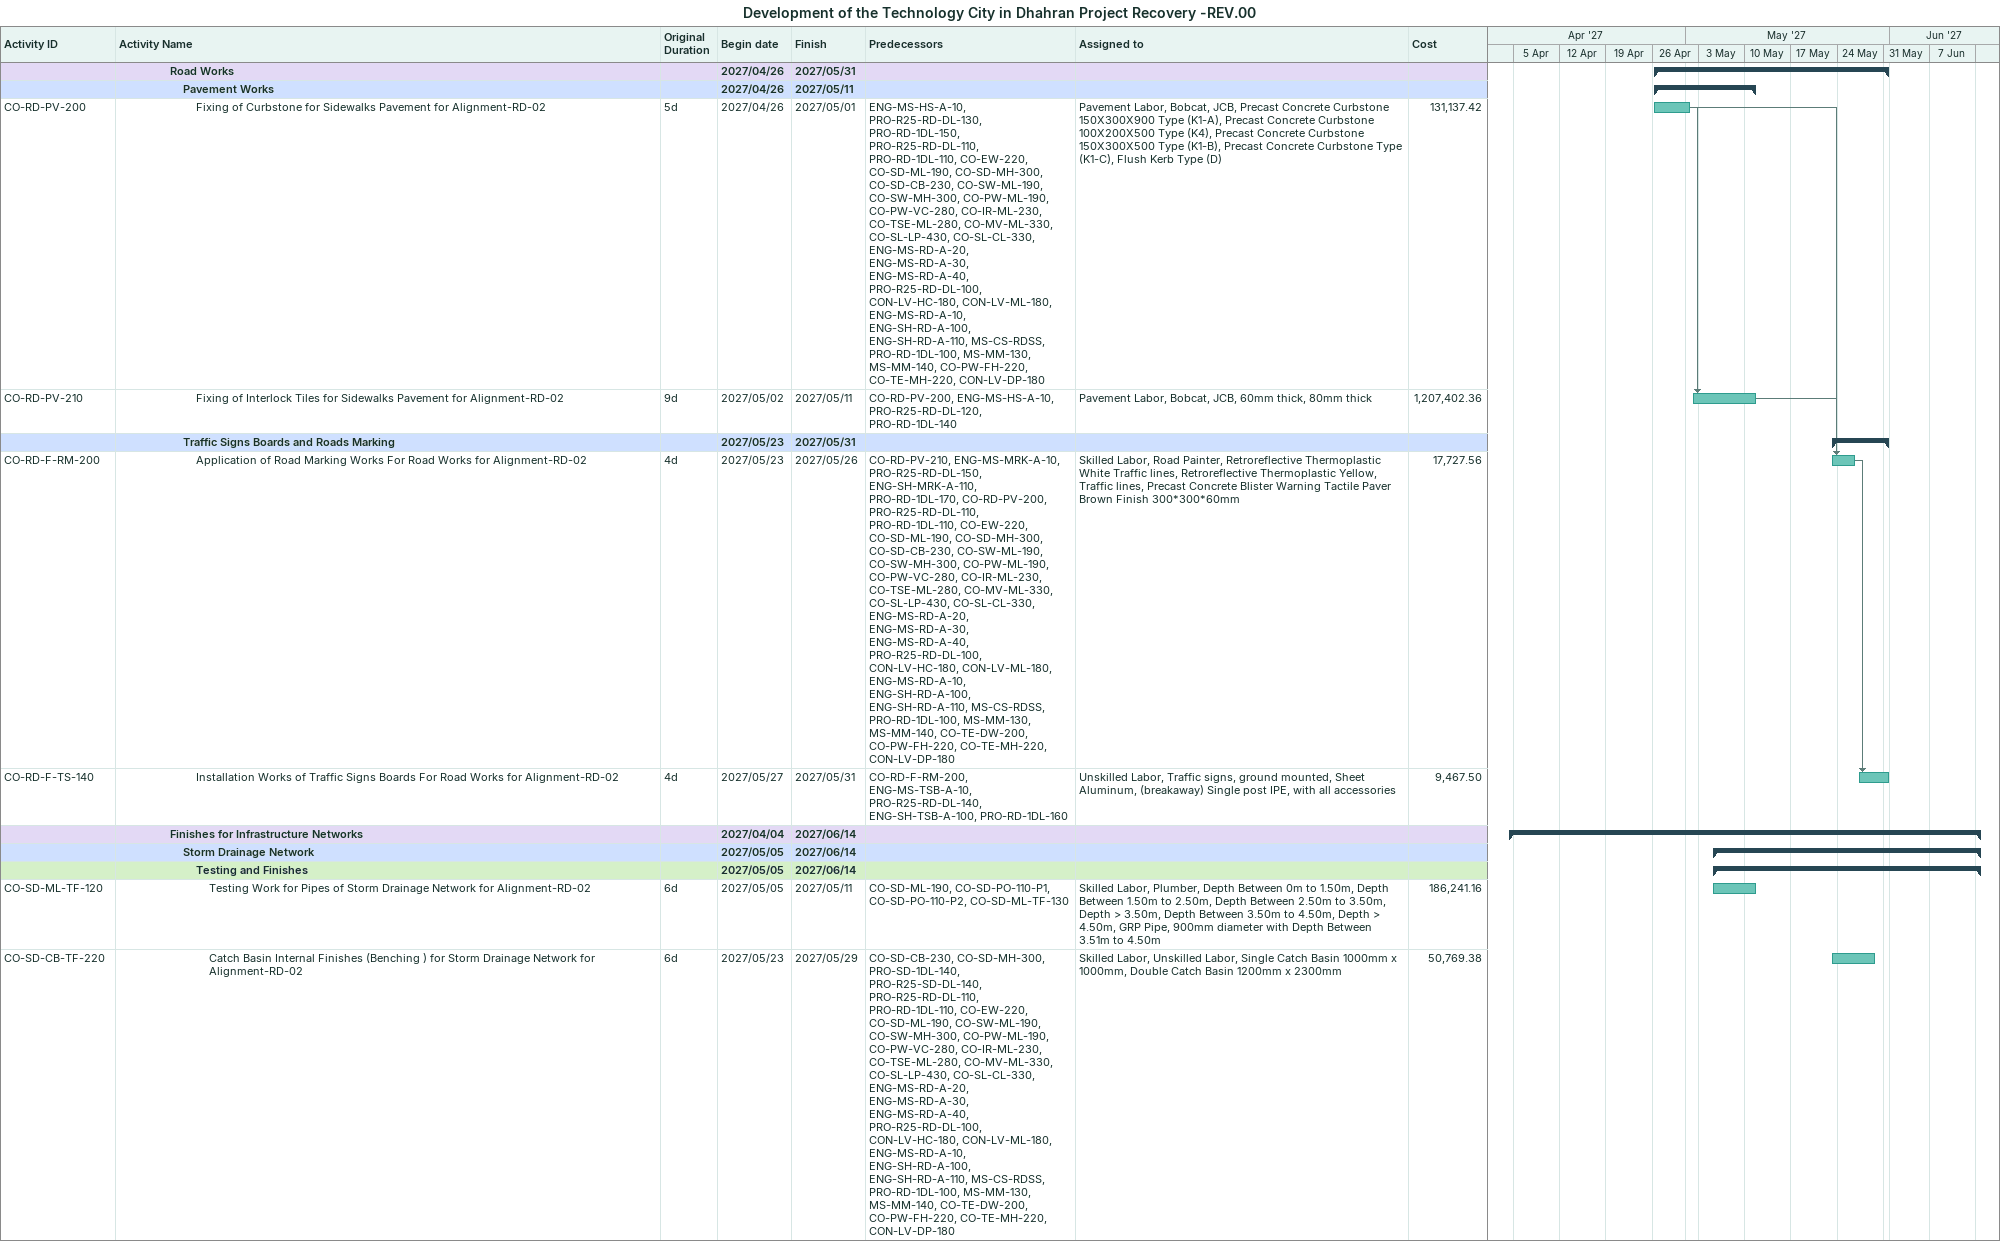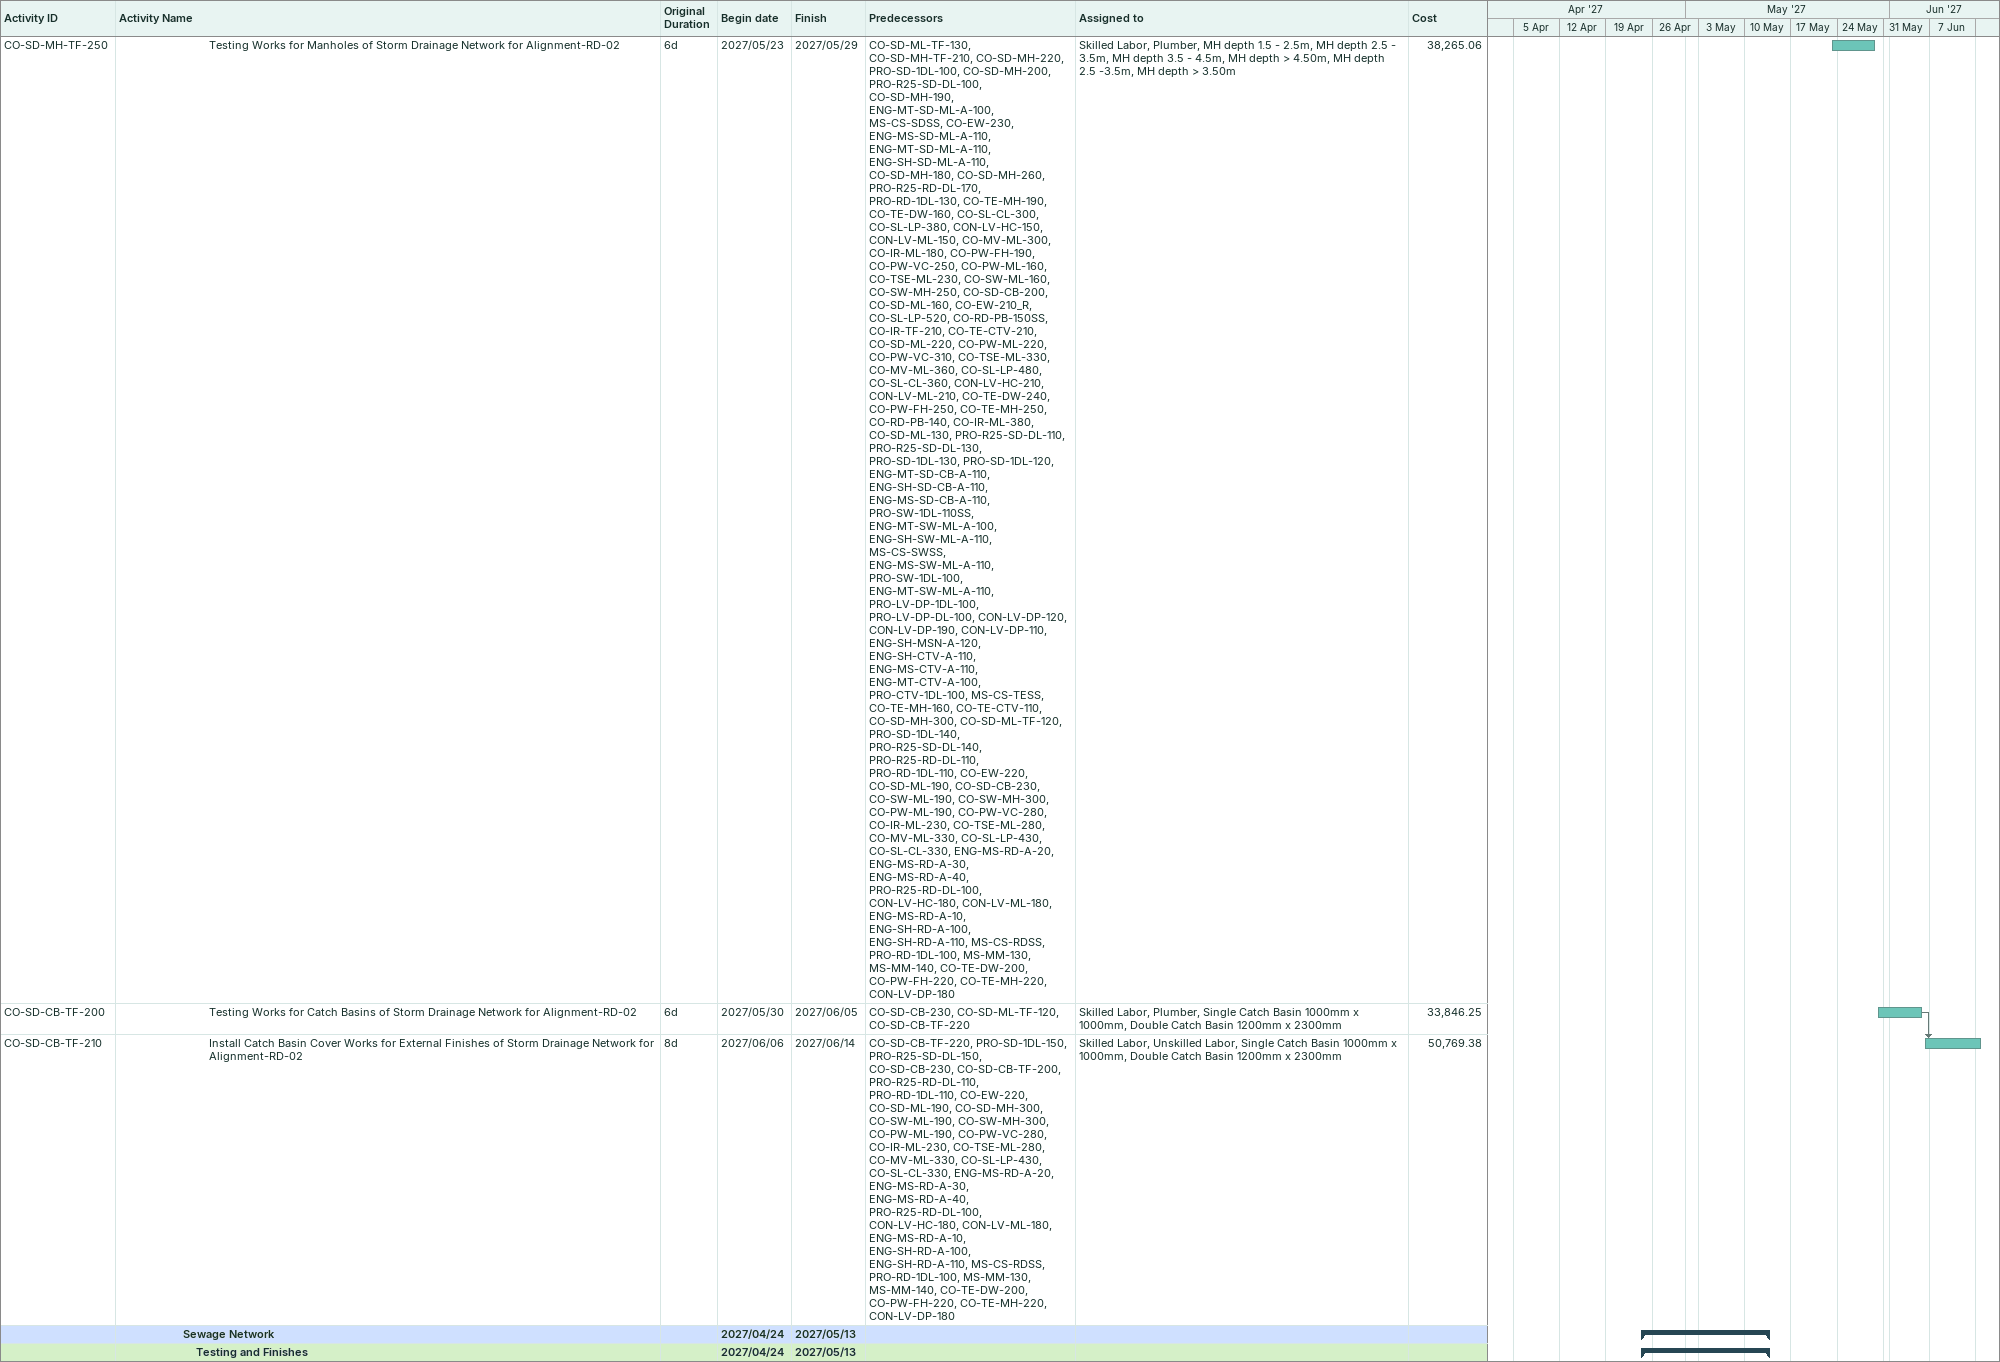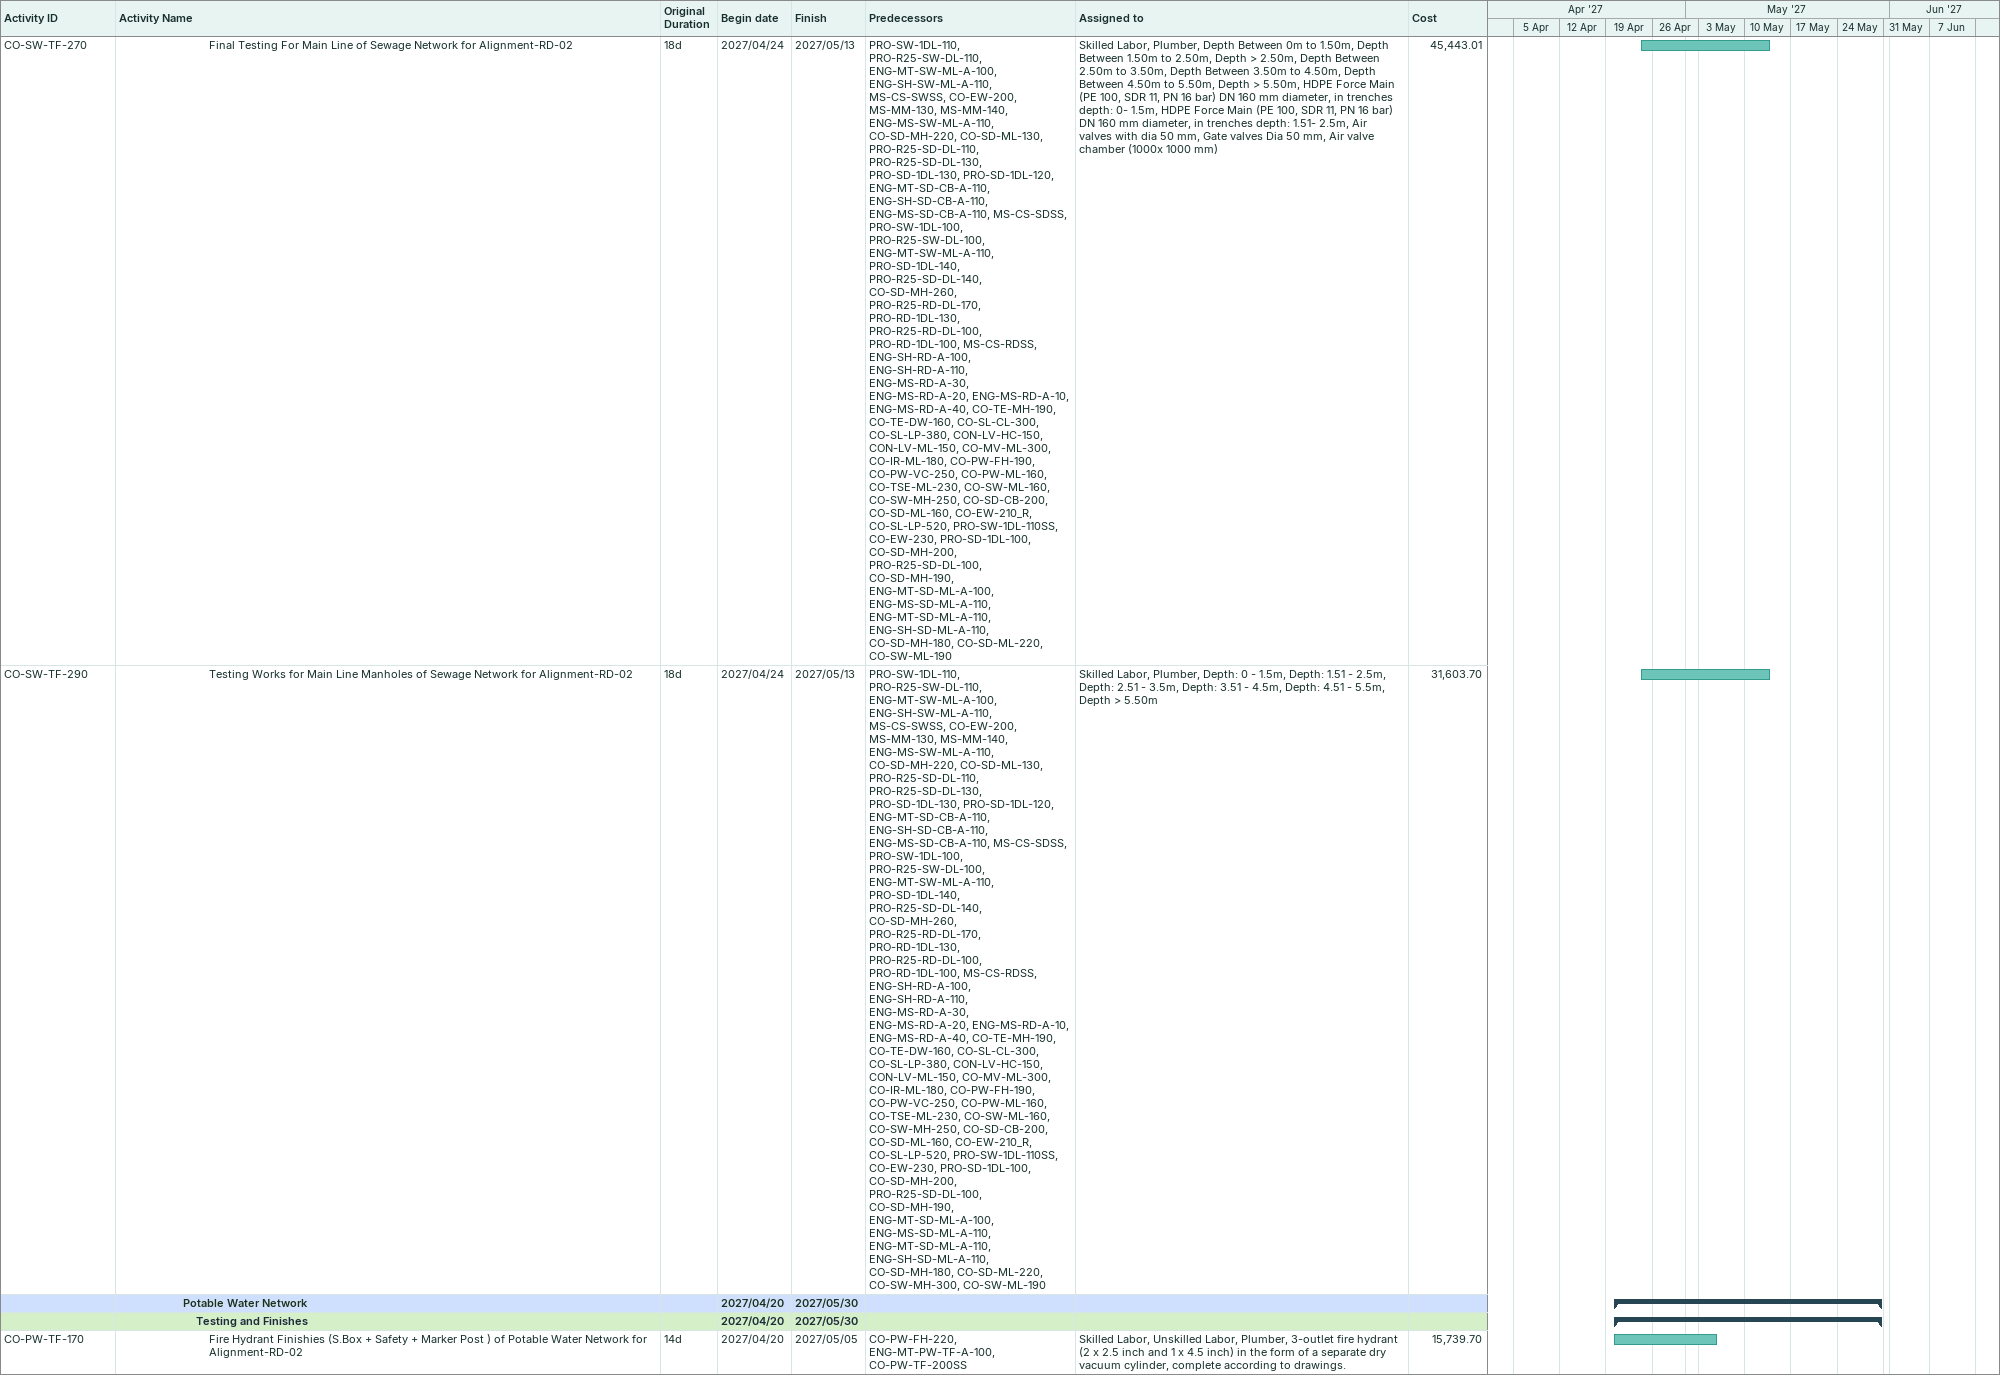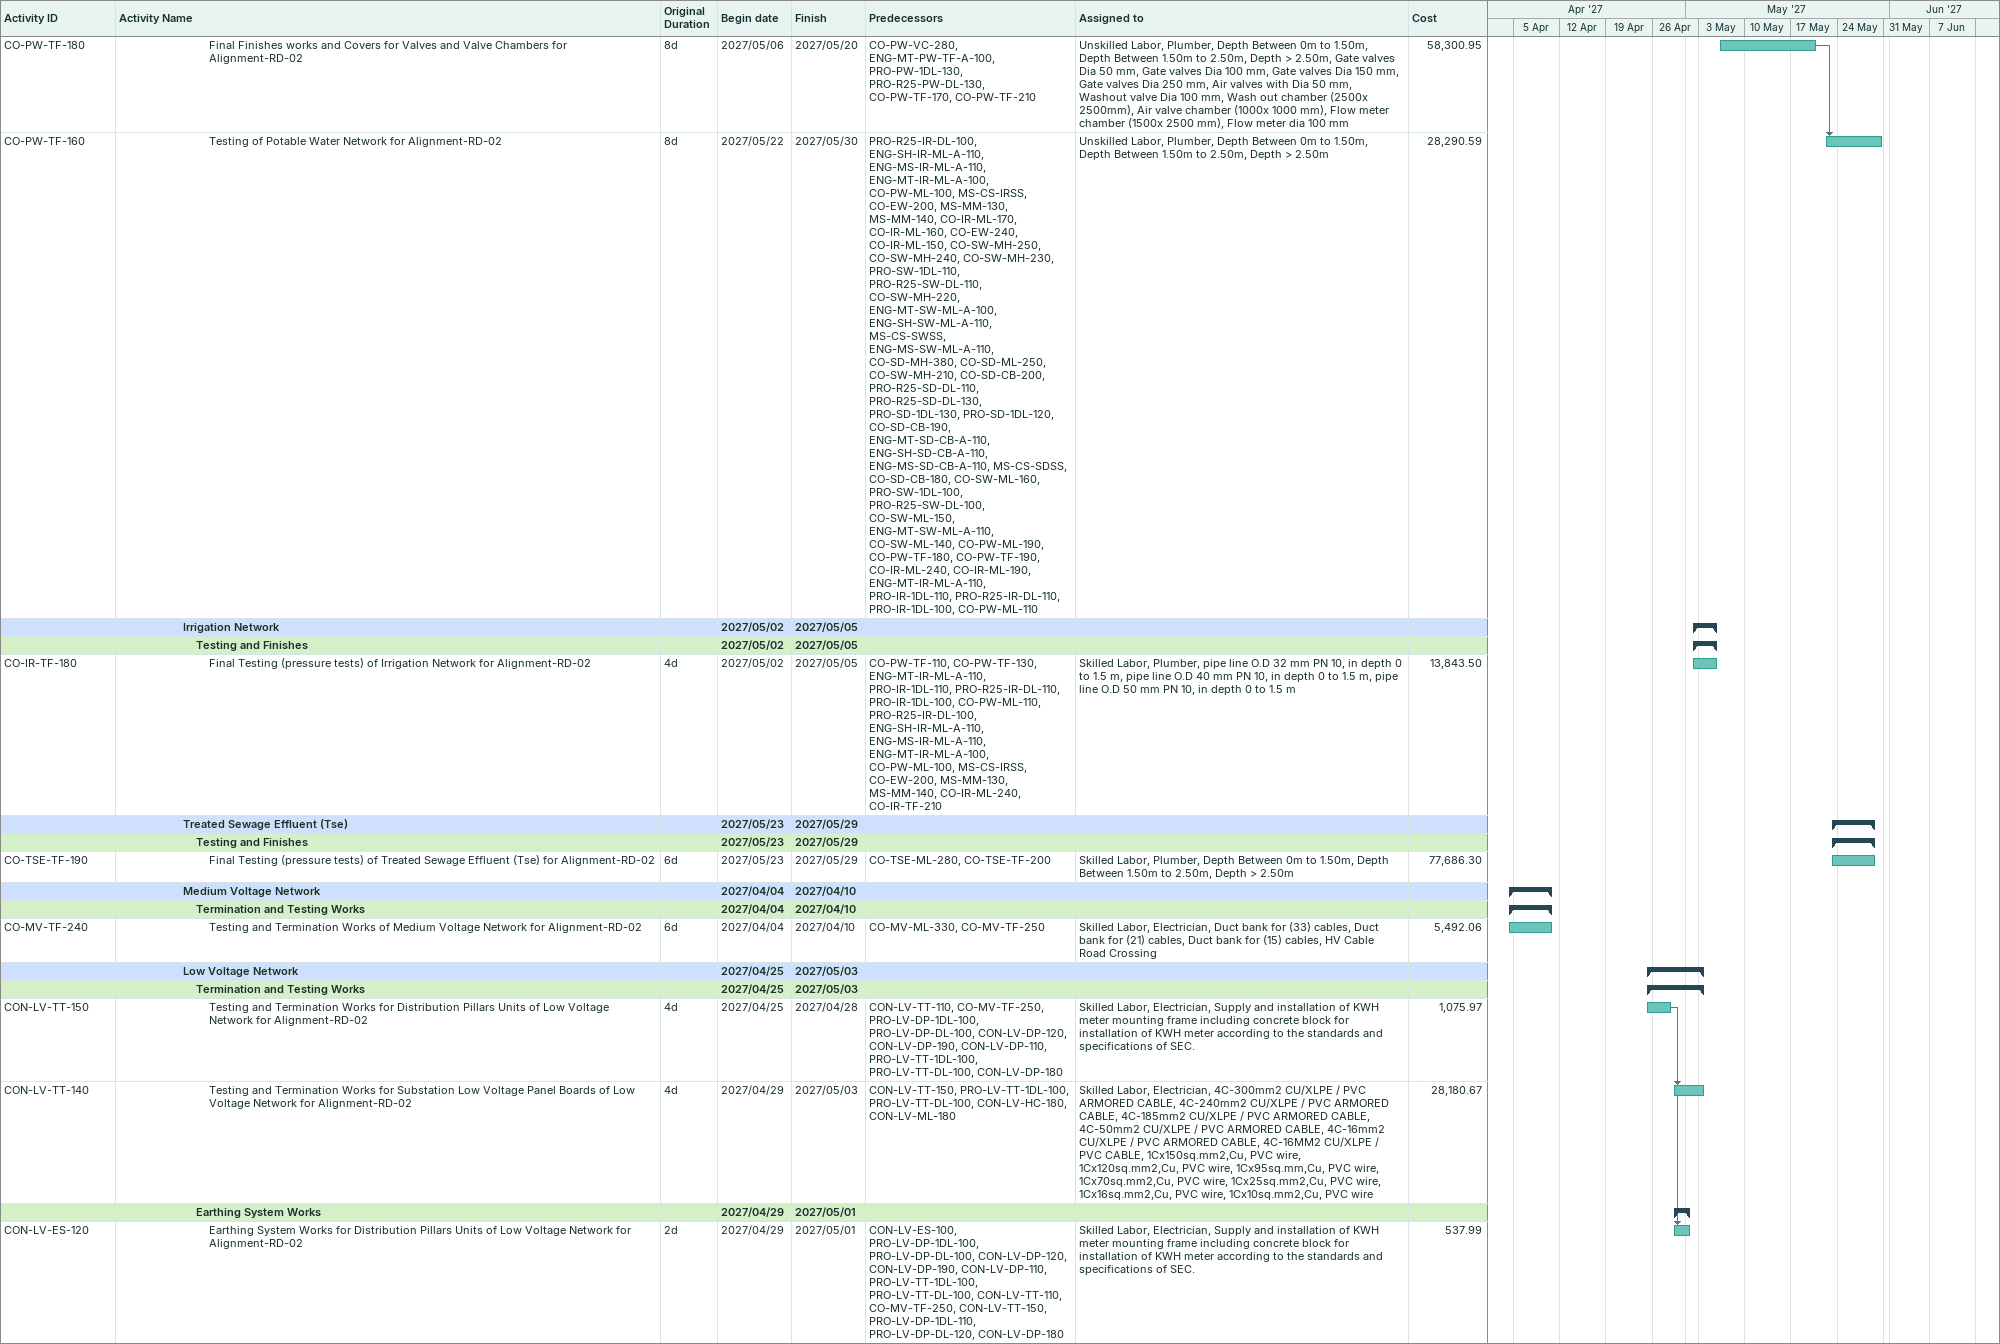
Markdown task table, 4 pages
Development of the Technology City in Dhahran Project Recovery -REV.00

| ID | Level | Task | Original duration | Start | Finish | Predecessors | Resources | Cost |
|---|---|---|---|---|---|---|---|---|
|  | 5 | **Road Works** |  | 2027-04-26 | 2027-05-31 |  |  |  |
|  | 6 | **Pavement Works** |  | 2027-04-26 | 2027-05-11 |  |  |  |
| CO-RD-PV-200 | 7 | Fixing of Curbstone for Sidewalks Pavement for Alignment-RD-02 | 5d | 2027-04-26 | 2027-05-01 | ENG-MS-HS-A-10, PRO-R25-RD-DL-130, PRO-RD-1DL-150, PRO-R25-RD-DL-110, PRO-RD-1DL-110, CO-EW-220, CO-SD-ML-190, CO-SD-MH-300, CO-SD-CB-230, CO-SW-ML-190, CO-SW-MH-300, CO-PW-ML-190, CO-PW-VC-280, CO-IR-ML-230, CO-TSE-ML-280, CO-MV-ML-330, CO-SL-LP-430, CO-SL-CL-330, ENG-MS-RD-A-20, ENG-MS-RD-A-30, ENG-MS-RD-A-40, PRO-R25-RD-DL-100, CON-LV-HC-180, CON-LV-ML-180, ENG-MS-RD-A-10, ENG-SH-RD-A-100, ENG-SH-RD-A-110, MS-CS-RDSS, PRO-RD-1DL-100, MS-MM-130, MS-MM-140, CO-PW-FH-220, CO-TE-MH-220, CON-LV-DP-180 | Pavement Labor, Bobcat, JCB, Precast Concrete Curbstone 150X300X900 Type (K1-A), Precast Concrete Curbstone 100X200X500 Type (K4), Precast Concrete Curbstone 150X300X500 Type (K1-B), Precast Concrete Curbstone Type (K1-C), Flush Kerb Type (D) | 131137.42 |
| CO-RD-PV-210 | 7 | Fixing of Interlock Tiles for Sidewalks Pavement for Alignment-RD-02 | 9d | 2027-05-02 | 2027-05-11 | CO-RD-PV-200, ENG-MS-HS-A-10, PRO-R25-RD-DL-120, PRO-RD-1DL-140 | Pavement Labor, Bobcat, JCB, 60mm thick, 80mm thick | 1207402.36 |
|  | 6 | **Traffic Signs Boards and Roads Marking** |  | 2027-05-23 | 2027-05-31 |  |  |  |
| CO-RD-F-RM-200 | 7 | Application of Road Marking Works For Road Works for Alignment-RD-02 | 4d | 2027-05-23 | 2027-05-26 | CO-RD-PV-210, ENG-MS-MRK-A-10, PRO-R25-RD-DL-150, ENG-SH-MRK-A-110, PRO-RD-1DL-170, CO-RD-PV-200, PRO-R25-RD-DL-110, PRO-RD-1DL-110, CO-EW-220, CO-SD-ML-190, CO-SD-MH-300, CO-SD-CB-230, CO-SW-ML-190, CO-SW-MH-300, CO-PW-ML-190, CO-PW-VC-280, CO-IR-ML-230, CO-TSE-ML-280, CO-MV-ML-330, CO-SL-LP-430, CO-SL-CL-330, ENG-MS-RD-A-20, ENG-MS-RD-A-30, ENG-MS-RD-A-40, PRO-R25-RD-DL-100, CON-LV-HC-180, CON-LV-ML-180, ENG-MS-RD-A-10, ENG-SH-RD-A-100, ENG-SH-RD-A-110, MS-CS-RDSS, PRO-RD-1DL-100, MS-MM-130, MS-MM-140, CO-TE-DW-200, CO-PW-FH-220, CO-TE-MH-220, CON-LV-DP-180 | Skilled Labor, Road Painter, Retroreflective Thermoplastic White Traffic lines, Retroreflective Thermoplastic Yellow, Traffic lines, Precast Concrete Blister Warning Tactile Paver Brown Finish 300*300*60mm | 17727.56 |
| CO-RD-F-TS-140 | 7 | Installation Works of Traffic Signs Boards For Road Works for Alignment-RD-02 | 4d | 2027-05-27 | 2027-05-31 | CO-RD-F-RM-200, ENG-MS-TSB-A-10, PRO-R25-RD-DL-140, ENG-SH-TSB-A-100, PRO-RD-1DL-160 | Unskilled Labor, Traffic signs, ground mounted, Sheet Aluminum, (breakaway) Single post IPE, with all accessories | 9467.50 |
|  | 5 | **Finishes for Infrastructure Networks** |  | 2027-04-04 | 2027-06-14 |  |  |  |
|  | 6 | **Storm Drainage Network** |  | 2027-05-05 | 2027-06-14 |  |  |  |
|  | 7 | **Testing and Finishes** |  | 2027-05-05 | 2027-06-14 |  |  |  |
| CO-SD-ML-TF-120 | 8 | Testing Work for Pipes of Storm Drainage Network for Alignment-RD-02 | 6d | 2027-05-05 | 2027-05-11 | CO-SD-ML-190, CO-SD-PO-110-P1, CO-SD-PO-110-P2, CO-SD-ML-TF-130 | Skilled Labor, Plumber, Depth Between 0m to 1.50m, Depth Between 1.50m to 2.50m, Depth Between 2.50m to 3.50m, Depth > 3.50m, Depth Between 3.50m to 4.50m, Depth > 4.50m, GRP Pipe, 900mm diameter with Depth Between 3.51m to 4.50m | 186241.16 |
| CO-SD-CB-TF-220 | 8 | Catch Basin Internal Finishes (Benching ) for Storm Drainage Network for Alignment-RD-02 | 6d | 2027-05-23 | 2027-05-29 | CO-SD-CB-230, CO-SD-MH-300, PRO-SD-1DL-140, PRO-R25-SD-DL-140, PRO-R25-RD-DL-110, PRO-RD-1DL-110, CO-EW-220, CO-SD-ML-190, CO-SW-ML-190, CO-SW-MH-300, CO-PW-ML-190, CO-PW-VC-280, CO-IR-ML-230, CO-TSE-ML-280, CO-MV-ML-330, CO-SL-LP-430, CO-SL-CL-330, ENG-MS-RD-A-20, ENG-MS-RD-A-30, ENG-MS-RD-A-40, PRO-R25-RD-DL-100, CON-LV-HC-180, CON-LV-ML-180, ENG-MS-RD-A-10, ENG-SH-RD-A-100, ENG-SH-RD-A-110, MS-CS-RDSS, PRO-RD-1DL-100, MS-MM-130, MS-MM-140, CO-TE-DW-200, CO-PW-FH-220, CO-TE-MH-220, CON-LV-DP-180 | Skilled Labor, Unskilled Labor, Single Catch Basin 1000mm x 1000mm, Double Catch Basin 1200mm x 2300mm | 50769.38 |
| CO-SD-MH-TF-250 | 8 | Testing Works for Manholes of Storm Drainage Network for Alignment-RD-02 | 6d | 2027-05-23 | 2027-05-29 | CO-SD-ML-TF-130, CO-SD-MH-TF-210, CO-SD-MH-220, PRO-SD-1DL-100, CO-SD-MH-200, PRO-R25-SD-DL-100, CO-SD-MH-190, ENG-MT-SD-ML-A-100, MS-CS-SDSS, CO-EW-230, ENG-MS-SD-ML-A-110, ENG-MT-SD-ML-A-110, ENG-SH-SD-ML-A-110, CO-SD-MH-180, CO-SD-MH-260, PRO-R25-RD-DL-170, PRO-RD-1DL-130, CO-TE-MH-190, CO-TE-DW-160, CO-SL-CL-300, CO-SL-LP-380, CON-LV-HC-150, CON-LV-ML-150, CO-MV-ML-300, CO-IR-ML-180, CO-PW-FH-190, CO-PW-VC-250, CO-PW-ML-160, CO-TSE-ML-230, CO-SW-ML-160, CO-SW-MH-250, CO-SD-CB-200, CO-SD-ML-160, CO-EW-210_R, CO-SL-LP-520, CO-RD-PB-150SS, CO-IR-TF-210, CO-TE-CTV-210, CO-SD-ML-220, CO-PW-ML-220, CO-PW-VC-310, CO-TSE-ML-330, CO-MV-ML-360, CO-SL-LP-480, CO-SL-CL-360, CON-LV-HC-210, CON-LV-ML-210, CO-TE-DW-240, CO-PW-FH-250, CO-TE-MH-250, CO-RD-PB-140, CO-IR-ML-380, CO-SD-ML-130, PRO-R25-SD-DL-110, PRO-R25-SD-DL-130, PRO-SD-1DL-130, PRO-SD-1DL-120, ENG-MT-SD-CB-A-110, ENG-SH-SD-CB-A-110, ENG-MS-SD-CB-A-110, PRO-SW-1DL-110SS, ENG-MT-SW-ML-A-100, ENG-SH-SW-ML-A-110, MS-CS-SWSS, ENG-MS-SW-ML-A-110, PRO-SW-1DL-100, ENG-MT-SW-ML-A-110, PRO-LV-DP-1DL-100, PRO-LV-DP-DL-100, CON-LV-DP-120, CON-LV-DP-190, CON-LV-DP-110, ENG-SH-MSN-A-120, ENG-SH-CTV-A-110, ENG-MS-CTV-A-110, ENG-MT-CTV-A-100, PRO-CTV-1DL-100, MS-CS-TESS, CO-TE-MH-160, CO-TE-CTV-110, CO-SD-MH-300, CO-SD-ML-TF-120, PRO-SD-1DL-140, PRO-R25-SD-DL-140, PRO-R25-RD-DL-110, PRO-RD-1DL-110, CO-EW-220, CO-SD-ML-190, CO-SD-CB-230, CO-SW-ML-190, CO-SW-MH-300, CO-PW-ML-190, CO-PW-VC-280, CO-IR-ML-230, CO-TSE-ML-280, CO-MV-ML-330, CO-SL-LP-430, CO-SL-CL-330, ENG-MS-RD-A-20, ENG-MS-RD-A-30, ENG-MS-RD-A-40, PRO-R25-RD-DL-100, CON-LV-HC-180, CON-LV-ML-180, ENG-MS-RD-A-10, ENG-SH-RD-A-100, ENG-SH-RD-A-110, MS-CS-RDSS, PRO-RD-1DL-100, MS-MM-130, MS-MM-140, CO-TE-DW-200, CO-PW-FH-220, CO-TE-MH-220, CON-LV-DP-180 | Skilled Labor, Plumber, MH depth 1.5 - 2.5m, MH depth 2.5 - 3.5m, MH depth 3.5 - 4.5m, MH depth > 4.50m, MH depth 2.5 -3.5m, MH depth > 3.50m | 38265.06 |
| CO-SD-CB-TF-200 | 8 | Testing Works for Catch Basins of Storm Drainage Network for Alignment-RD-02 | 6d | 2027-05-30 | 2027-06-05 | CO-SD-CB-230, CO-SD-ML-TF-120, CO-SD-CB-TF-220 | Skilled Labor, Plumber, Single Catch Basin 1000mm x 1000mm, Double Catch Basin 1200mm x 2300mm | 33846.25 |
| CO-SD-CB-TF-210 | 8 | Install Catch Basin Cover Works for External Finishes of Storm Drainage Network for Alignment-RD-02 | 8d | 2027-06-06 | 2027-06-14 | CO-SD-CB-TF-220, PRO-SD-1DL-150, PRO-R25-SD-DL-150, CO-SD-CB-230, CO-SD-CB-TF-200, PRO-R25-RD-DL-110, PRO-RD-1DL-110, CO-EW-220, CO-SD-ML-190, CO-SD-MH-300, CO-SW-ML-190, CO-SW-MH-300, CO-PW-ML-190, CO-PW-VC-280, CO-IR-ML-230, CO-TSE-ML-280, CO-MV-ML-330, CO-SL-LP-430, CO-SL-CL-330, ENG-MS-RD-A-20, ENG-MS-RD-A-30, ENG-MS-RD-A-40, PRO-R25-RD-DL-100, CON-LV-HC-180, CON-LV-ML-180, ENG-MS-RD-A-10, ENG-SH-RD-A-100, ENG-SH-RD-A-110, MS-CS-RDSS, PRO-RD-1DL-100, MS-MM-130, MS-MM-140, CO-TE-DW-200, CO-PW-FH-220, CO-TE-MH-220, CON-LV-DP-180 | Skilled Labor, Unskilled Labor, Single Catch Basin 1000mm x 1000mm, Double Catch Basin 1200mm x 2300mm | 50769.38 |
|  | 6 | **Sewage Network** |  | 2027-04-24 | 2027-05-13 |  |  |  |
|  | 7 | **Testing and Finishes** |  | 2027-04-24 | 2027-05-13 |  |  |  |
| CO-SW-TF-270 | 8 | Final Testing For Main Line of Sewage Network for Alignment-RD-02 | 18d | 2027-04-24 | 2027-05-13 | PRO-SW-1DL-110, PRO-R25-SW-DL-110, ENG-MT-SW-ML-A-100, ENG-SH-SW-ML-A-110, MS-CS-SWSS, CO-EW-200, MS-MM-130, MS-MM-140, ENG-MS-SW-ML-A-110, CO-SD-MH-220, CO-SD-ML-130, PRO-R25-SD-DL-110, PRO-R25-SD-DL-130, PRO-SD-1DL-130, PRO-SD-1DL-120, ENG-MT-SD-CB-A-110, ENG-SH-SD-CB-A-110, ENG-MS-SD-CB-A-110, MS-CS-SDSS, PRO-SW-1DL-100, PRO-R25-SW-DL-100, ENG-MT-SW-ML-A-110, PRO-SD-1DL-140, PRO-R25-SD-DL-140, CO-SD-MH-260, PRO-R25-RD-DL-170, PRO-RD-1DL-130, PRO-R25-RD-DL-100, PRO-RD-1DL-100, MS-CS-RDSS, ENG-SH-RD-A-100, ENG-SH-RD-A-110, ENG-MS-RD-A-30, ENG-MS-RD-A-20, ENG-MS-RD-A-10, ENG-MS-RD-A-40, CO-TE-MH-190, CO-TE-DW-160, CO-SL-CL-300, CO-SL-LP-380, CON-LV-HC-150, CON-LV-ML-150, CO-MV-ML-300, CO-IR-ML-180, CO-PW-FH-190, CO-PW-VC-250, CO-PW-ML-160, CO-TSE-ML-230, CO-SW-ML-160, CO-SW-MH-250, CO-SD-CB-200, CO-SD-ML-160, CO-EW-210_R, CO-SL-LP-520, PRO-SW-1DL-110SS, CO-EW-230, PRO-SD-1DL-100, CO-SD-MH-200, PRO-R25-SD-DL-100, CO-SD-MH-190, ENG-MT-SD-ML-A-100, ENG-MS-SD-ML-A-110, ENG-MT-SD-ML-A-110, ENG-SH-SD-ML-A-110, CO-SD-MH-180, CO-SD-ML-220, CO-SW-ML-190 | Skilled Labor, Plumber, Depth Between 0m to 1.50m, Depth Between 1.50m to 2.50m, Depth > 2.50m, Depth Between 2.50m to 3.50m, Depth Between 3.50m to 4.50m, Depth Between 4.50m to 5.50m, Depth > 5.50m, HDPE Force Main (PE 100, SDR 11, PN 16 bar) DN 160 mm diameter, in trenches depth: 0- 1.5m, HDPE Force Main (PE 100, SDR 11, PN 16 bar) DN 160 mm diameter, in trenches depth: 1.51- 2.5m, Air valves with dia 50 mm, Gate valves Dia 50 mm, Air valve chamber (1000x 1000 mm) | 45443.01 |
| CO-SW-TF-290 | 8 | Testing Works for Main Line Manholes of Sewage Network for Alignment-RD-02 | 18d | 2027-04-24 | 2027-05-13 | PRO-SW-1DL-110, PRO-R25-SW-DL-110, ENG-MT-SW-ML-A-100, ENG-SH-SW-ML-A-110, MS-CS-SWSS, CO-EW-200, MS-MM-130, MS-MM-140, ENG-MS-SW-ML-A-110, CO-SD-MH-220, CO-SD-ML-130, PRO-R25-SD-DL-110, PRO-R25-SD-DL-130, PRO-SD-1DL-130, PRO-SD-1DL-120, ENG-MT-SD-CB-A-110, ENG-SH-SD-CB-A-110, ENG-MS-SD-CB-A-110, MS-CS-SDSS, PRO-SW-1DL-100, PRO-R25-SW-DL-100, ENG-MT-SW-ML-A-110, PRO-SD-1DL-140, PRO-R25-SD-DL-140, CO-SD-MH-260, PRO-R25-RD-DL-170, PRO-RD-1DL-130, PRO-R25-RD-DL-100, PRO-RD-1DL-100, MS-CS-RDSS, ENG-SH-RD-A-100, ENG-SH-RD-A-110, ENG-MS-RD-A-30, ENG-MS-RD-A-20, ENG-MS-RD-A-10, ENG-MS-RD-A-40, CO-TE-MH-190, CO-TE-DW-160, CO-SL-CL-300, CO-SL-LP-380, CON-LV-HC-150, CON-LV-ML-150, CO-MV-ML-300, CO-IR-ML-180, CO-PW-FH-190, CO-PW-VC-250, CO-PW-ML-160, CO-TSE-ML-230, CO-SW-ML-160, CO-SW-MH-250, CO-SD-CB-200, CO-SD-ML-160, CO-EW-210_R, CO-SL-LP-520, PRO-SW-1DL-110SS, CO-EW-230, PRO-SD-1DL-100, CO-SD-MH-200, PRO-R25-SD-DL-100, CO-SD-MH-190, ENG-MT-SD-ML-A-100, ENG-MS-SD-ML-A-110, ENG-MT-SD-ML-A-110, ENG-SH-SD-ML-A-110, CO-SD-MH-180, CO-SD-ML-220, CO-SW-MH-300, CO-SW-ML-190 | Skilled Labor, Plumber, Depth: 0 - 1.5m, Depth: 1.51 - 2.5m, Depth: 2.51 - 3.5m, Depth: 3.51 - 4.5m, Depth: 4.51 - 5.5m, Depth > 5.50m | 31603.70 |
|  | 6 | **Potable Water Network** |  | 2027-04-20 | 2027-05-30 |  |  |  |
|  | 7 | **Testing and Finishes** |  | 2027-04-20 | 2027-05-30 |  |  |  |
| CO-PW-TF-170 | 8 | Fire Hydrant Finishies (S.Box + Safety + Marker Post ) of Potable Water Network for Alignment-RD-02 | 14d | 2027-04-20 | 2027-05-05 | CO-PW-FH-220, ENG-MT-PW-TF-A-100, CO-PW-TF-200SS | Skilled Labor, Unskilled Labor, Plumber, 3-outlet fire hydrant (2 x 2.5 inch and 1 x 4.5 inch) in the form of a separate dry vacuum cylinder, complete according to drawings. | 15739.70 |
| CO-PW-TF-180 | 8 | Final Finishes works and Covers for Valves and Valve Chambers for Alignment-RD-02 | 8d | 2027-05-06 | 2027-05-20 | CO-PW-VC-280, ENG-MT-PW-TF-A-100, PRO-PW-1DL-130, PRO-R25-PW-DL-130, CO-PW-TF-170, CO-PW-TF-210 | Unskilled Labor, Plumber, Depth Between 0m to 1.50m, Depth Between 1.50m to 2.50m, Depth > 2.50m, Gate valves Dia 50 mm, Gate valves Dia 100 mm, Gate valves Dia 150 mm, Gate valves Dia 250 mm, Air valves with Dia 50 mm, Washout valve Dia 100 mm, Wash out chamber (2500x 2500mm), Air valve chamber (1000x 1000 mm), Flow meter chamber (1500x 2500 mm), Flow meter dia 100 mm | 58300.95 |
| CO-PW-TF-160 | 8 | Testing of Potable Water Network for Alignment-RD-02 | 8d | 2027-05-22 | 2027-05-30 | PRO-R25-IR-DL-100, ENG-SH-IR-ML-A-110, ENG-MS-IR-ML-A-110, ENG-MT-IR-ML-A-100, CO-PW-ML-100, MS-CS-IRSS, CO-EW-200, MS-MM-130, MS-MM-140, CO-IR-ML-170, CO-IR-ML-160, CO-EW-240, CO-IR-ML-150, CO-SW-MH-250, CO-SW-MH-240, CO-SW-MH-230, PRO-SW-1DL-110, PRO-R25-SW-DL-110, CO-SW-MH-220, ENG-MT-SW-ML-A-100, ENG-SH-SW-ML-A-110, MS-CS-SWSS, ENG-MS-SW-ML-A-110, CO-SD-MH-380, CO-SD-ML-250, CO-SW-MH-210, CO-SD-CB-200, PRO-R25-SD-DL-110, PRO-R25-SD-DL-130, PRO-SD-1DL-130, PRO-SD-1DL-120, CO-SD-CB-190, ENG-MT-SD-CB-A-110, ENG-SH-SD-CB-A-110, ENG-MS-SD-CB-A-110, MS-CS-SDSS, CO-SD-CB-180, CO-SW-ML-160, PRO-SW-1DL-100, PRO-R25-SW-DL-100, CO-SW-ML-150, ENG-MT-SW-ML-A-110, CO-SW-ML-140, CO-PW-ML-190, CO-PW-TF-180, CO-PW-TF-190, CO-IR-ML-240, CO-IR-ML-190, ENG-MT-IR-ML-A-110, PRO-IR-1DL-110, PRO-R25-IR-DL-110, PRO-IR-1DL-100, CO-PW-ML-110 | Unskilled Labor, Plumber, Depth Between 0m to 1.50m, Depth Between 1.50m to 2.50m, Depth > 2.50m | 28290.59 |
|  | 6 | **Irrigation Network** |  | 2027-05-02 | 2027-05-05 |  |  |  |
|  | 7 | **Testing and Finishes** |  | 2027-05-02 | 2027-05-05 |  |  |  |
| CO-IR-TF-180 | 8 | Final Testing (pressure tests) of Irrigation Network for Alignment-RD-02 | 4d | 2027-05-02 | 2027-05-05 | CO-PW-TF-110, CO-PW-TF-130, ENG-MT-IR-ML-A-110, PRO-IR-1DL-110, PRO-R25-IR-DL-110, PRO-IR-1DL-100, CO-PW-ML-110, PRO-R25-IR-DL-100, ENG-SH-IR-ML-A-110, ENG-MS-IR-ML-A-110, ENG-MT-IR-ML-A-100, CO-PW-ML-100, MS-CS-IRSS, CO-EW-200, MS-MM-130, MS-MM-140, CO-IR-ML-240, CO-IR-TF-210 | Skilled Labor, Plumber, pipe line O.D 32 mm PN 10, in depth 0 to 1.5 m, pipe line O.D 40 mm PN 10, in depth 0 to 1.5 m, pipe line O.D 50 mm PN 10, in depth 0 to 1.5 m | 13843.50 |
|  | 6 | **Treated Sewage Effluent (Tse)** |  | 2027-05-23 | 2027-05-29 |  |  |  |
|  | 7 | **Testing and Finishes** |  | 2027-05-23 | 2027-05-29 |  |  |  |
| CO-TSE-TF-190 | 8 | Final Testing (pressure tests) of Treated Sewage Effluent (Tse) for Alignment-RD-02 | 6d | 2027-05-23 | 2027-05-29 | CO-TSE-ML-280, CO-TSE-TF-200 | Skilled Labor, Plumber, Depth Between 0m to 1.50m, Depth Between 1.50m to 2.50m, Depth > 2.50m | 77686.30 |
|  | 6 | **Medium Voltage Network** |  | 2027-04-04 | 2027-04-10 |  |  |  |
|  | 7 | **Termination and Testing Works** |  | 2027-04-04 | 2027-04-10 |  |  |  |
| CO-MV-TF-240 | 8 | Testing and Termination Works of Medium Voltage Network for Alignment-RD-02 | 6d | 2027-04-04 | 2027-04-10 | CO-MV-ML-330, CO-MV-TF-250 | Skilled Labor, Electrician, Duct bank for (33) cables, Duct bank for (21) cables, Duct bank for (15) cables, HV Cable Road Crossing | 5492.06 |
|  | 6 | **Low Voltage Network** |  | 2027-04-25 | 2027-05-03 |  |  |  |
|  | 7 | **Termination and Testing Works** |  | 2027-04-25 | 2027-05-03 |  |  |  |
| CON-LV-TT-150 | 8 | Testing and Termination Works for Distribution Pillars Units of Low Voltage Network for Alignment-RD-02 | 4d | 2027-04-25 | 2027-04-28 | CON-LV-TT-110, CO-MV-TF-250, PRO-LV-DP-1DL-100, PRO-LV-DP-DL-100, CON-LV-DP-120, CON-LV-DP-190, CON-LV-DP-110, PRO-LV-TT-1DL-100, PRO-LV-TT-DL-100, CON-LV-DP-180 | Skilled Labor, Electrician, Supply and installation of KWH meter mounting frame including concrete block for installation of KWH meter according to the standards and specifications of SEC. | 1075.97 |
| CON-LV-TT-140 | 8 | Testing and Termination Works for Substation Low Voltage Panel Boards of Low Voltage Network for Alignment-RD-02 | 4d | 2027-04-29 | 2027-05-03 | CON-LV-TT-150, PRO-LV-TT-1DL-100, PRO-LV-TT-DL-100, CON-LV-HC-180, CON-LV-ML-180 | Skilled Labor, Electrician, 4C-300mm2 CU/XLPE / PVC ARMORED CABLE, 4C-240mm2 CU/XLPE / PVC ARMORED CABLE, 4C-185mm2 CU/XLPE / PVC ARMORED CABLE, 4C-50mm2 CU/XLPE / PVC ARMORED CABLE, 4C-16mm2 CU/XLPE / PVC ARMORED CABLE, 4C-16MM2 CU/XLPE / PVC CABLE, 1Cx150sq.mm2,Cu, PVC wire, 1Cx120sq.mm2,Cu, PVC wire, 1Cx95sq.mm,Cu, PVC wire, 1Cx70sq.mm2,Cu, PVC wire, 1Cx25sq.mm2,Cu, PVC wire, 1Cx16sq.mm2,Cu, PVC wire, 1Cx10sq.mm2,Cu, PVC wire | 28180.67 |
|  | 7 | **Earthing System Works** |  | 2027-04-29 | 2027-05-01 |  |  |  |
| CON-LV-ES-120 | 8 | Earthing System Works for Distribution Pillars Units of Low Voltage Network for Alignment-RD-02 | 2d | 2027-04-29 | 2027-05-01 | CON-LV-ES-100, PRO-LV-DP-1DL-100, PRO-LV-DP-DL-100, CON-LV-DP-120, CON-LV-DP-190, CON-LV-DP-110, PRO-LV-TT-1DL-100, PRO-LV-TT-DL-100, CON-LV-TT-110, CO-MV-TF-250, CON-LV-TT-150, PRO-LV-DP-1DL-110, PRO-LV-DP-DL-120, CON-LV-DP-180 | Skilled Labor, Electrician, Supply and installation of KWH meter mounting frame including concrete block for installation of KWH meter according to the standards and specifications of SEC. | 537.99 |
